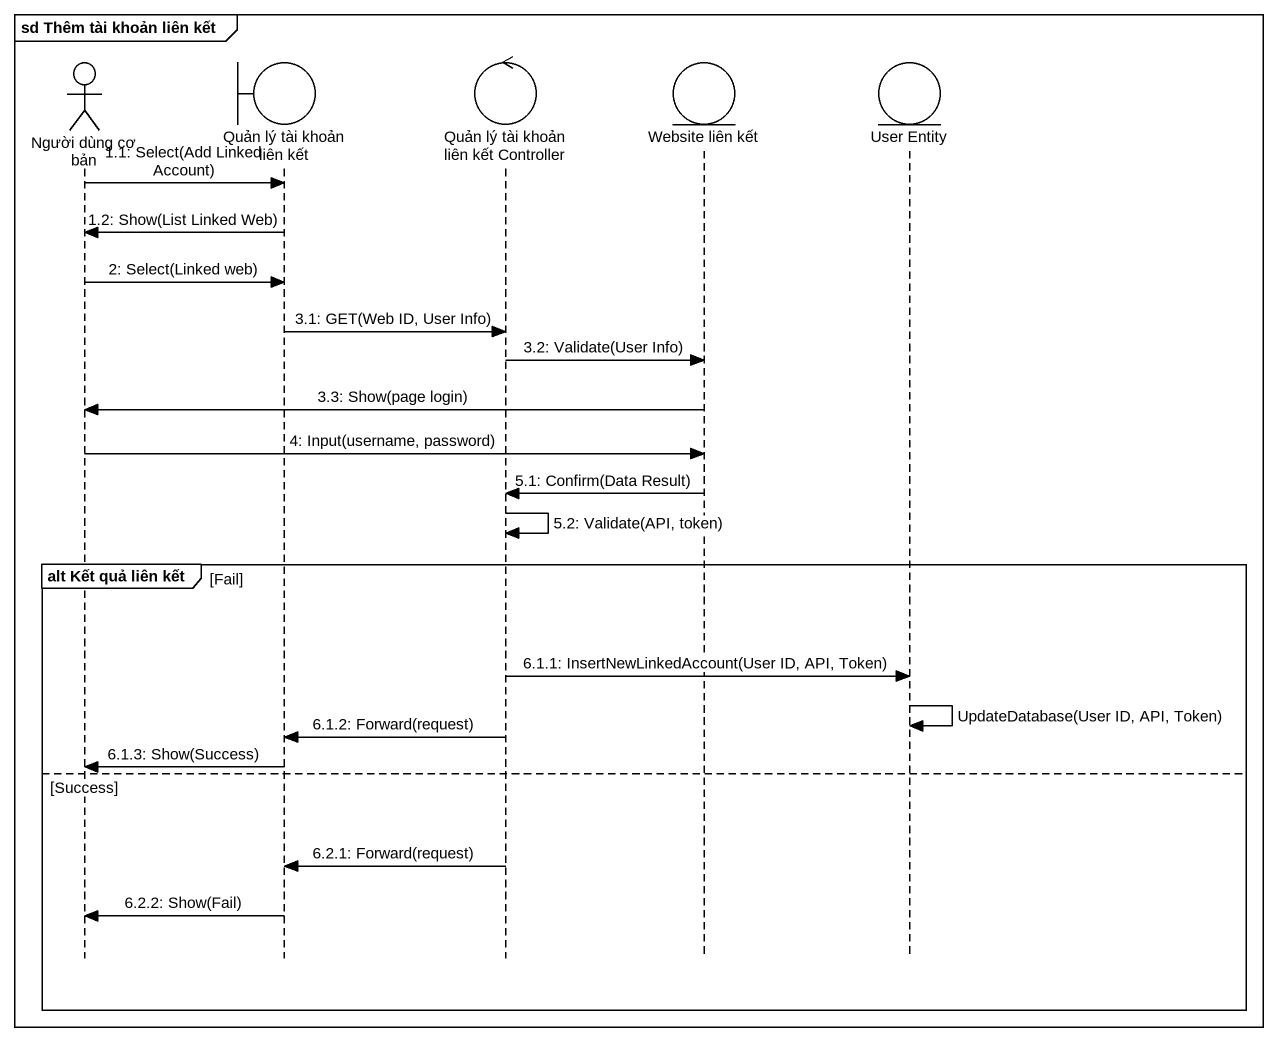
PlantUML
@startuml
mainframe sd Thêm tài khoản liên kết
hide footbox
actor "Người dùng cơ bản" as Người_dùng_cơ_bản
boundary "Quản lý tài khoản liên kết" as Quản_lý_tài_khoản_liên_kết
control "Quản lý tài khoản liên kết Controller" as Quản_lý_tài_khoản_liên_kết_2
entity "Website liên kết" as Website_liên_kết
entity "User Entity" as User_Entity

Người_dùng_cơ_bản -> Quản_lý_tài_khoản_liên_kết : 1.1: Select(Add Linked Account)
Quản_lý_tài_khoản_liên_kết -> Người_dùng_cơ_bản : 1.2: Show(List Linked Web)
Người_dùng_cơ_bản -> Quản_lý_tài_khoản_liên_kết : 2: Select(Linked web)
Quản_lý_tài_khoản_liên_kết -> Quản_lý_tài_khoản_liên_kết_2 : 3.1: GET(Web ID, User Info)
Quản_lý_tài_khoản_liên_kết_2 -> Website_liên_kết : 3.2: Validate(User Info)
Website_liên_kết -> Người_dùng_cơ_bản : 3.3: Show(page login)
Người_dùng_cơ_bản -> Website_liên_kết : 4: Input(username, password)
Website_liên_kết -> Quản_lý_tài_khoản_liên_kết_2 : 5.1: Confirm(Data Result)
Quản_lý_tài_khoản_liên_kết_2 -> Quản_lý_tài_khoản_liên_kết_2 : 5.2: Validate(API, token)
group alt Kết quả liên kết [Fail]
  Quản_lý_tài_khoản_liên_kết_2 -> User_Entity : 6.1.1: InsertNewLinkedAccount(User ID, API, Token)
  User_Entity -> User_Entity : UpdateDatabase(User ID, API, Token)
  Quản_lý_tài_khoản_liên_kết_2 -> Quản_lý_tài_khoản_liên_kết : 6.1.2: Forward(request)
  Quản_lý_tài_khoản_liên_kết -> Người_dùng_cơ_bản : 6.1.3: Show(Success)
else Success
  Quản_lý_tài_khoản_liên_kết_2 -> Quản_lý_tài_khoản_liên_kết : 6.2.1: Forward(request)
  Quản_lý_tài_khoản_liên_kết -> Người_dùng_cơ_bản : 6.2.2: Show(Fail)
end
@enduml
